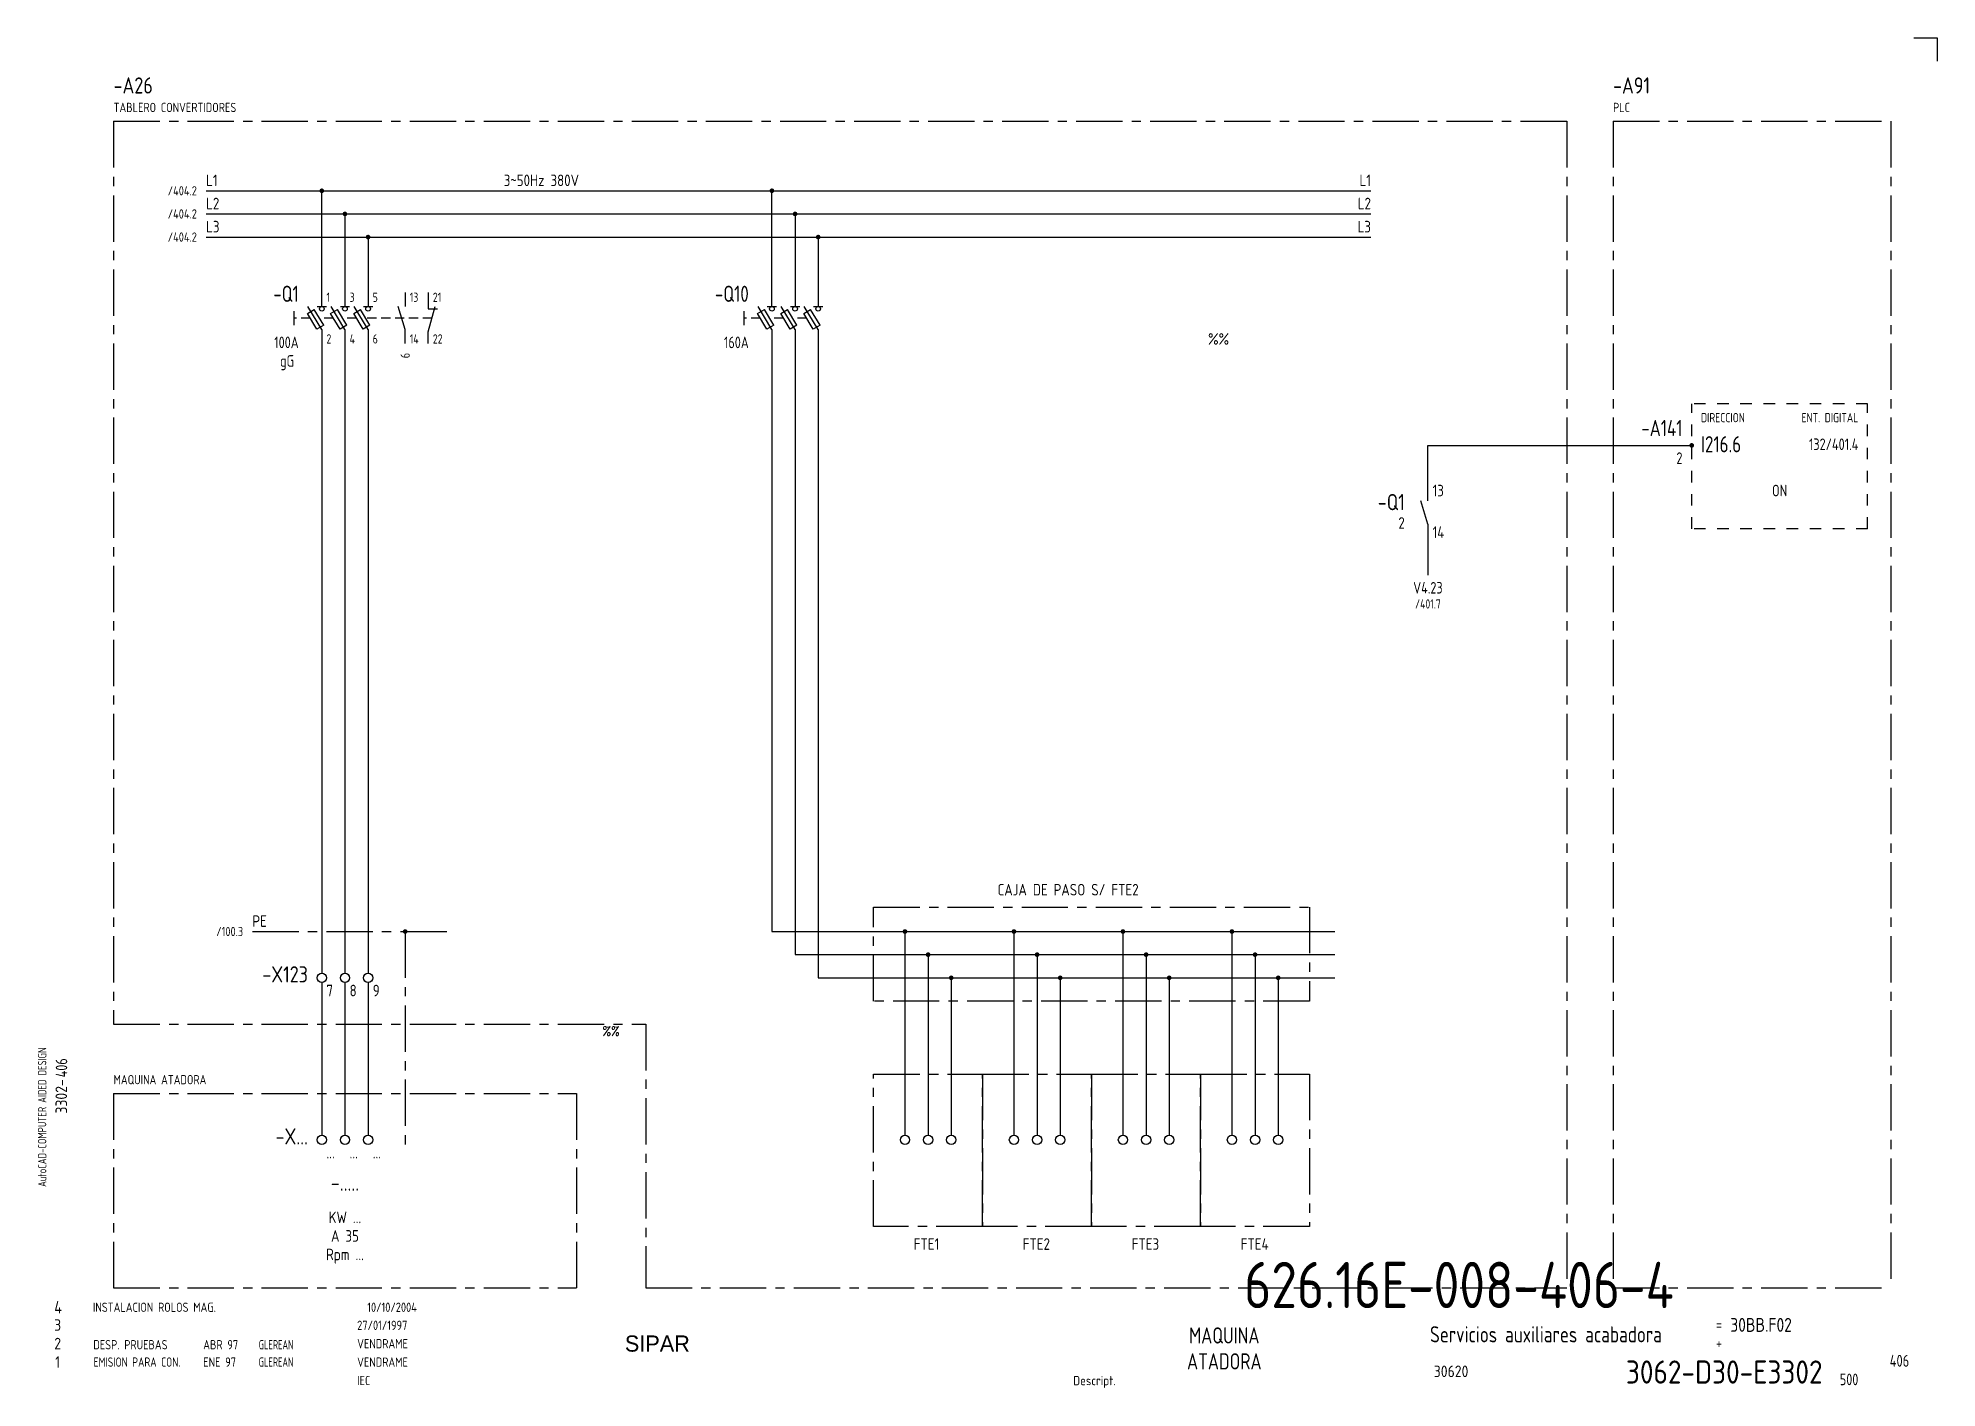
# Model space of a CAD drawing. Extents: x 10 to 420, y 5 to 297.
import ezdxf
from ezdxf.enums import TextEntityAlignment as Align

# ---------------------------------------------------------------- set-up
doc = ezdxf.new("R2010")
doc.units = 0
doc.header["$LTSCALE"] = 8
doc.header["$MEASUREMENT"] = 0
for name, pattern in [('CENTER', [2, 1.25, -0.25, 0.25, -0.25]), ('HIDDEN', [0.375, 0.25, -0.125]), ('HIDDEN1', [0.625, 0.3125, -0.3125])]:
    doc.linetypes.add(name, pattern=pattern)
doc.layers.get('0').update_dxf_attribs({"linetype": 'CONTINUOUS'})
doc.layers.add('CART', color=7, linetype='CONTINUOUS')
doc.styles.add('DIN', font='DIN', dxfattribs={"width": 0.85})
doc.styles.add('SIMPLEX', font='SIMPLEX', dxfattribs={"width": 0.9})
doc.styles.add('UNIV', font='UNIV')

# ---------------------------------------------------------------- blocks, each defined once
blk = doc.blocks.new('WB-FG100')
at = {"layer": 'CART', "color": 1}
for p, q in [((415, 297), (420, 297)), ((420, 297), (420, 292))]:
    blk.add_line(p, q, dxfattribs=at)
at = {"layer": 'CART', "color": 1, "style": 'DIN', "width": 0.8}
blk.add_text('AutoCAD-COMPUTER AIDED DESIGN', height=1.8, rotation=90, dxfattribs=at).set_placement((11.47, 48.84))
at = {"layer": 'CART', "color": 3, "style": 'DIN', "width": 0.8}
for s, p in [('=', (372.24, 17.91)), ('+', (372.24, 13.87))]:
    blk.add_text(s, height=2.5, dxfattribs=at).set_placement(p)
at = {"layer": 'CART', "color": 7, "style": 'DIN', "width": 0.9}
blk.add_attdef('FILE', text='', height=2.5, rotation=90, dxfattribs=at).set_placement((15.95, 68.38), align=Align.CENTER)
for tag, p in [('MOD-3', (13.92, 19)), ('MOD-2', (13.92, 15)), ('MOD-1', (13.92, 11)), ('NR.COMMESSA', (315, 9))]:
    blk.add_attdef(tag, text='', height=2.5, dxfattribs=at).set_placement(p, align=Align.MIDDLE)
at = {"layer": 'CART', "color": 7, "style": 'DIN'}
for tag, width, p in [('REV-3', 0.9, (21.66, 19)), ('DATA-3', 0.9, (45.37, 19)), ('NOME-3', 0.9, (57.37, 19)), ('REV-2', 0.9, (21.66, 15)), ('DATA-2', 0.9, (45.37, 15)), ('NOME-2', 0.9, (57.37, 15)), ('REV-1', 0.9, (21.66, 11)), ('DATA-1', 0.9, (45.37, 11)), ('NOME-1', 0.7, (57.37, 11))]:
    blk.add_attdef(tag, text='', height=2, dxfattribs=dict(at, width=width)).set_placement(p, align=Align.MIDDLE_LEFT)
at = {"layer": 'CART', "color": 7, "style": 'DIN', "width": 0.9}
for tag, p, height in [('DATA', (78.64, 17.94), 2), ('ESECUTORE', (78.64, 13.97), 2), ('CONTROLLORE', (78.64, 9.99), 2), ('SEGUE', (398.93, 5.65), 2.8), ('NORMA', (78.64, 6.01), 2)]:
    blk.add_attdef(tag, p, '', height=height, dxfattribs=at)
at = {"layer": 'CART', "color": 2, "style": 'DIN', "width": 0.9}
for tag, p in [('TITOLO-1/3', (266.5, 18.23)), ('TITOLO-1/2', (266.5, 15.73)), ('TITOLO-2/3', (266.5, 13.18)), ('TITOLO-2/2', (266.5, 10.68)), ('TITOLO-3/3', (266.5, 8.13))]:
    blk.add_attdef(tag, text='', height=3.5, dxfattribs=at).set_placement(p, align=Align.MIDDLE)
at = {"layer": 'CART', "color": 3, "style": 'DIN', "width": 0.9}
blk.add_attdef('ASSIEME', text='', height=3.5, dxfattribs=at).set_placement((334, 17), align=Align.MIDDLE)
at = {"layer": 'CART', "color": 3, "style": 'DIN', "width": 0.85}
for tag, p in [('=', (375.33, 16.63)), ('+', (375.33, 12.76))]:
    blk.add_attdef(tag, text='', height=3, dxfattribs=at).set_placement(p, align=Align.BOTTOM_LEFT)
at = {"layer": 'CART', "color": 3, "style": 'DIN', "width": 0.9}
blk.add_attdef('FOGLIO', text='', height=2.8, dxfattribs=at).set_placement((414.2, 9.56), align=Align.RIGHT)
at = {"layer": 'CART', "color": 2, "style": 'DIN', "width": 0.9}
blk.add_attdef('DISEGNO', text='', height=5, dxfattribs=at).set_placement((395.27, 6.35), align=Align.RIGHT)
at = {"layer": 'CART', "color": 1, "style": 'DIN', "width": 0.9}
blk.add_attdef('TIPOLOGIA', (233.37, 6), '', height=2, dxfattribs=at)
blk = doc.blocks.new('B5-3')
at = {"linetype": 'Continuous', "const_width": 0.5}
blk.add_lwpolyline([(-0.25, 0, 1), (0.25, 0, 1)], format="xyb", close=True, dxfattribs=at)

msp = doc.modelspace()

# ---------------------------------------------------------------- linework, layer by layer
at = {"color": 3, "linetype": 'CENTER'}
for p, q in [((26, 279), (340, 279)), ((26, 279), (26, 84)), ((340, 279), (340, 27)), ((350, 279), (350, 27)), ((350, 279), (410, 279)), ((410, 279), (410, 27)), ((26, 84), (141, 84)), ((141, 84), (141, 27)), ((26, 69), (126, 69)), ((26, 69), (26, 27)), ((126, 69), (126, 27)), ((26, 27), (126, 27)), ((141, 27), (340, 27)), ((350, 27), (410, 27))]:
    msp.add_line(p, q, dxfattribs=at)
for p, q in [((46, 264), (297.69, 264)), ((71, 239), (71, 264)), ((168.25, 239), (168.25, 264)), ((46, 259), (297.69, 259)), ((76, 259), (76, 239)), ((173.25, 259), (173.25, 239)), ((46, 254), (297.69, 254)), ((81, 254), (81, 239)), ((178.25, 254), (178.25, 239)), ((65, 235), (65, 238)), ((67.9, 237.5), (69.37, 238.38)), ((71, 234), (68, 239)), ((71.4, 235), (69.37, 238.38)), ((70, 239), (72, 239)), ((72.9, 237.5), (74.37, 238.38)), ((76, 234), (73, 239)), ((76.4, 235), (74.37, 238.38)), ((75, 239), (77, 239)), ((77.9, 237.5), (79.37, 238.38)), ((81, 234), (78, 239)), ((81.4, 235), (79.37, 238.38)), ((80, 239), (82, 239)), ((89, 234), (87.5, 239)), ((89, 242), (89, 239)), ((94, 242), (94, 238.5)), ((94, 233.5), (95.5, 239)), ((94, 238.5), (96, 238.5)), ((162.25, 235), (162.25, 238)), ((165.15, 237.5), (166.62, 238.38)), ((168.25, 234), (165.25, 239)), ((168.65, 235), (166.62, 238.38)), ((167.25, 239), (169.25, 239)), ((170.15, 237.5), (171.62, 238.38)), ((173.25, 234), (170.25, 239)), ((173.65, 235), (171.62, 238.38)), ((172.25, 239), (174.25, 239)), ((175.15, 237.5), (176.62, 238.38)), ((178.25, 234), (175.25, 239)), ((178.65, 235), (176.62, 238.38)), ((177.25, 239), (179.25, 239)), ((69.93, 234.12), (67.9, 237.5)), ((71.4, 235), (69.93, 234.12)), ((71, 234), (71, 95)), ((74.93, 234.12), (72.9, 237.5)), ((76.4, 235), (74.93, 234.12)), ((76, 234), (76, 95)), ((79.93, 234.12), (77.9, 237.5)), ((81.4, 235), (79.93, 234.12)), ((81, 234), (81, 95)), ((89, 231), (89, 234)), ((167.18, 234.12), (165.15, 237.5)), ((168.65, 235), (167.18, 234.12)), ((168.25, 234), (168.25, 104)), ((172.18, 234.12), (170.15, 237.5)), ((173.65, 235), (172.18, 234.12)), ((173.25, 234), (173.25, 99)), ((177.18, 234.12), (175.15, 237.5)), ((178.65, 235), (177.18, 234.12)), ((178.25, 234), (178.25, 94)), ((94, 231), (94, 233.5)), ((310, 192), (308.5, 197)), ((168.25, 104), (289.9, 104)), ((173.25, 99), (289.9, 99)), ((178.25, 94), (289.9, 94))]:
    msp.add_line(p, q)
at = {"linetype": 'HIDDEN'}
for p, q in [((68.5, 236.5), (65, 236.5)), ((73.5, 236.5), (70.5, 236.5)), ((78.5, 236.5), (75.5, 236.5)), ((94.82, 236.5), (80.5, 236.5)), ((165.75, 236.5), (162.25, 236.5)), ((170.75, 236.5), (167.75, 236.5)), ((175.75, 236.5), (172.75, 236.5))]:
    msp.add_line(p, q, dxfattribs=at)
at = {"linetype": 'HIDDEN1'}
for p, q in [((367, 191), (367, 218)), ((405, 218), (367, 218)), ((405, 191), (405, 218)), ((405, 191), (367, 191))]:
    msp.add_line(p, q, dxfattribs=at)
at = {"color": 7}
for p, q in [((310, 209), (367, 209)), ((310, 197), (310, 209)), ((310, 192), (310, 181)), ((197, 104), (197, 60)), ((220.55, 104), (220.55, 60)), ((244.1, 104), (244.1, 60)), ((267.65, 104), (267.65, 60)), ((202, 99), (202, 60)), ((225.55, 99), (225.55, 60)), ((249.1, 99), (249.1, 60)), ((272.65, 99), (272.65, 60)), ((71, 93), (71, 60)), ((76, 93), (76, 60)), ((81, 93), (81, 60)), ((207, 94), (207, 60)), ((230.55, 94), (230.55, 60)), ((254.1, 94), (254.1, 60)), ((277.65, 94), (277.65, 60))]:
    msp.add_line(p, q, dxfattribs=at)
at = {"color": 7, "linetype": 'CENTER'}
msp.add_line((56, 104), (99, 104), dxfattribs=at)
at = {"linetype": 'CENTER'}
msp.add_line((89, 104), (89, 58), dxfattribs=at)
at = {"const_width": 0.5}
for points in [[(70.75, 264, 1), (71.25, 264, 1)], [(168, 264, 1), (168.5, 264, 1)], [(75.75, 259, 1), (76.25, 259, 1)], [(173, 259, 1), (173.5, 259, 1)], [(80.75, 254, 1), (81.25, 254, 1)], [(178, 254, 1), (178.5, 254, 1)]]:
    msp.add_lwpolyline(points, format="xyb", close=True, dxfattribs=at)
at = {"color": 3, "linetype": 'CENTER'}
for points in [[(190.22, 109.29), (284.42, 109.29), (284.42, 88.93), (190.22, 88.93)], [(190.22, 73.22), (213.77, 73.22), (213.77, 40.27), (190.22, 40.27)], [(213.77, 73.22), (237.32, 73.22), (237.32, 40.27), (213.77, 40.27)], [(237.32, 73.22), (260.87, 73.22), (260.87, 40.27), (237.32, 40.27)], [(260.87, 73.22), (284.42, 73.22), (284.42, 40.27), (260.87, 40.27)]]:
    msp.add_lwpolyline(points, close=True, dxfattribs=at)
at = {"color": 7, "const_width": 0.5}
for points in [[(88.75, 104, 1), (89.25, 104, 1)], [(196.75, 104, 1), (197.25, 104, 1)], [(220.3, 104, 1), (220.8, 104, 1)], [(243.85, 104, 1), (244.35, 104, 1)], [(267.4, 104, 1), (267.9, 104, 1)], [(201.75, 99, 1), (202.25, 99, 1)], [(225.3, 99, 1), (225.8, 99, 1)], [(248.85, 99, 1), (249.35, 99, 1)], [(272.4, 99, 1), (272.9, 99, 1)], [(206.75, 94, 1), (207.25, 94, 1)], [(230.3, 94, 1), (230.8, 94, 1)], [(253.85, 94, 1), (254.35, 94, 1)], [(277.4, 94, 1), (277.9, 94, 1)]]:
    msp.add_lwpolyline(points, format="xyb", close=True, dxfattribs=at)
for centre, radius in [((71, 238.5), 0.5), ((76, 238.5), 0.5), ((81, 238.5), 0.5), ((168.25, 238.5), 0.5), ((173.25, 238.5), 0.5), ((178.25, 238.5), 0.5), ((71, 94), 1), ((76, 94), 1), ((81, 94), 1), ((71, 59), 1), ((76, 59), 1), ((81, 59), 1), ((197, 59), 1), ((202, 59), 1), ((207, 59), 1), ((220.55, 59), 1), ((225.55, 59), 1), ((230.55, 59), 1), ((244.1, 59), 1), ((249.1, 59), 1), ((254.1, 59), 1), ((267.65, 59), 1), ((272.65, 59), 1), ((277.65, 59), 1)]:
    msp.add_circle(centre, radius)

# ---------------------------------------------------------------- block references
msp.add_blockref('B5-3', (367, 209))
at = {"layer": 'CART'}
ref = msp.add_blockref('WB-FG100', (0, 0), dxfattribs=at)
ref.add_attrib('TIPOLOGIA', 'Descript.', (233.37, 6), dxfattribs={"color": 1, "height": 2, "style": 'DIN', "width": 0.9})
ref.add_attrib('ASSIEME', 'Servicios auxiliares acabadora', dxfattribs={"color": 3, "height": 3.5, "style": 'DIN', "width": 0.8}).set_placement((335.5, 17), align=Align.MIDDLE)
ref.add_attrib('=', '30BB.F02', dxfattribs={"color": 3, "height": 3, "style": 'DIN', "width": 0.85}).set_placement((375.33, 16.63), align=Align.BOTTOM_LEFT)
ref.add_attrib('NR.COMMESSA', '30620', dxfattribs={"color": 7, "height": 2.5, "style": 'DIN', "width": 0.9}).set_placement((315, 9), align=Align.MIDDLE)
ref.add_attrib('DISEGNO', '3062-D30-E3302', dxfattribs={"color": 2, "height": 5, "style": 'DIN', "width": 0.9}).set_placement((395.27, 6.35), align=Align.RIGHT)
ref.add_attrib('DATA', '27/01/1997', (78.64, 17.94), dxfattribs={"color": 7, "height": 2, "style": 'DIN', "width": 0.85})
ref.add_attrib('ESECUTORE', 'VENDRAME', (78.64, 13.97), dxfattribs={"color": 7, "height": 2, "style": 'DIN', "width": 0.85})
ref.add_attrib('CONTROLLORE', 'VENDRAME', (78.64, 9.99), dxfattribs={"color": 7, "height": 2, "style": 'DIN', "width": 0.85})
ref.add_attrib('NORMA', 'IEC', (78.64, 6.01), dxfattribs={"color": 7, "height": 2, "style": 'DIN', "width": 0.85})
ref.add_attrib('MOD-1', '1', dxfattribs={"color": 7, "height": 2.5, "style": 'DIN', "width": 0.9}).set_placement((13.92, 11), align=Align.MIDDLE)
ref.add_attrib('REV-1', 'EMISION PARA CON.', dxfattribs={"color": 7, "height": 2, "style": 'DIN', "width": 0.8}).set_placement((21.66, 11), align=Align.MIDDLE_LEFT)
ref.add_attrib('DATA-1', 'ENE 97', dxfattribs={"color": 7, "height": 2, "style": 'DIN', "width": 0.85}).set_placement((45.37, 11), align=Align.MIDDLE_LEFT)
ref.add_attrib('NOME-1', 'GLEREAN', dxfattribs={"color": 7, "height": 2, "style": 'DIN', "width": 0.7}).set_placement((57.37, 11), align=Align.MIDDLE_LEFT)
ref.add_attrib('MOD-2', '2', dxfattribs={"color": 7, "height": 2.5, "style": 'DIN', "width": 0.9}).set_placement((13.92, 15), align=Align.MIDDLE)
ref.add_attrib('MOD-3', '3', dxfattribs={"color": 7, "height": 2.5, "style": 'DIN', "width": 0.9}).set_placement((13.92, 19), align=Align.MIDDLE)
ref.add_attrib('FILE', '3302-', dxfattribs={"color": 7, "height": 2.5, "rotation": 90, "style": 'DIN', "width": 0.9}).set_placement((15.95, 68.38), align=Align.CENTER)

# ---------------------------------------------------------------- texts
at = {"color": 3, "style": 'DIN'}
for s, width, p in [('-A26', 0.85, (26, 285)), ('-A91', 0.85, (350, 285)), ('I216.6', 0.8, (369, 207.5))]:
    msp.add_text(s, height=3.5, dxfattribs=dict(at, width=width)).set_placement(p)
at = {"style": 'DIN'}
for s, height, width, p in [('TABLERO CONVERTIDORES', 2, 0.85, (26, 281)), ('PLC', 2, 0.85, (350, 281)), ('L1', 2.5, 0.85, (46, 265)), ('L2', 2.5, 0.85, (46, 260)), ('L3', 2.5, 0.85, (46, 255)), ('1', 2, 0.8, (72, 240)), ('3', 2, 0.8, (77, 240)), ('5', 2, 0.8, (82, 240)), ('13', 2, 0.8, (90, 240)), ('21', 2, 0.8, (95, 240)), ('2', 2, 0.8, (72, 231)), ('4', 2, 0.8, (77, 231)), ('6', 2, 0.8, (82, 231)), ('14', 2, 0.8, (90, 231)), ('22', 2, 0.8, (95, 231)), ('%%', 2.5, 0.85, (262.5, 230.75)), ('CAJA DE PASO S/ FTE2', 2.5, 0.85, (217.01, 111.78)), ('PE', 2.5, 0.85, (56, 105)), ('7', 2.5, 0.85, (72, 90)), ('8', 2.5, 0.85, (77, 90)), ('9', 2.5, 0.85, (82, 90)), ('MAQUINA ATADORA', 2, 0.85, (26, 71)), ('...', 2.5, 0.85, (72, 55)), ('...', 2.5, 0.85, (77, 55)), ('...', 2.5, 0.85, (82, 55)), ('FTE1', 2.5, 0.85, (198.89, 35.24)), ('FTE2', 2.5, 0.85, (222.44, 35.24)), ('FTE3', 2.5, 0.85, (245.99, 35.24)), ('FTE4', 2.5, 0.85, (269.54, 35.24)), ('500', 2.5, 0.8, (399, 6))]:
    msp.add_text(s, height=height, dxfattribs=dict(at, width=width)).set_placement(p)
for s, height, width, p in [('3~50Hz 380V ', 2.5, 0.85, (119.09, 265)), ('ON', 2.5, 0.8, (386, 198)), ('V4.23', 2.5, 0.8, (310, 177)), ('/401.7', 2, 0.8, (310, 173.76)), ('KW ...', 2.5, 0.85, (76, 41)), ('A 35', 2.5, 0.85, (76, 37)), ('Rpm ...', 2.5, 0.85, (76, 33))]:
    msp.add_text(s, height=height, dxfattribs=dict(at, width=width)).set_placement(p, align=Align.CENTER)
for s, height, width, p in [('L1', 2.5, 0.85, (297.69, 265)), ('/404.2', 2, 0.85, (44, 263)), ('/404.2', 2, 0.85, (44, 258)), ('L2', 2.5, 0.85, (297.69, 260)), ('/404.2', 2, 0.85, (44, 253)), ('L3', 2.5, 0.85, (297.69, 255)), ('100A', 2.5, 0.8, (66, 230)), ('160A', 2.5, 0.8, (163.25, 230)), ('gG', 2.5, 0.8, (65, 226)), ('132/401.4', 2.5, 0.8, (403, 208)), ('2', 2.5, 0.8, (365, 205)), ('2', 2.5, 0.85, (305, 191)), ('/100.3', 2, 0.85, (54, 103))]:
    msp.add_text(s, height=height, dxfattribs=dict(at, width=width)).set_placement(p, align=Align.RIGHT)
at = {"color": 3, "style": 'DIN'}
for s, height, width, p in [('-Q1', 3.5, 0.8, (66, 240)), ('-Q10', 3.5, 0.8, (163.25, 240)), ('-A141', 3.5, 0.8, (365, 211)), ('-Q1', 3.5, 0.85, (305, 195)), ('-X123', 3.5, 0.85, (68, 93)), ('-X...', 3.5, 0.85, (68, 58)), ('406', 2.56, 0.8, (414, 10))]:
    msp.add_text(s, height=height, dxfattribs=dict(at, width=width)).set_placement(p, align=Align.RIGHT)
at = {"color": 7, "style": 'DIN', "width": 0.85}
msp.add_text('6', height=2, rotation=90, dxfattribs=at).set_placement((90, 229), align=Align.RIGHT)
at = {"color": 1, "style": 'DIN', "width": 0.8}
msp.add_text('DIRECCION', height=2, dxfattribs=at).set_placement((369, 214))
msp.add_text('ENT. DIGITAL', height=2, dxfattribs=at).set_placement((403, 214), align=Align.RIGHT)
at = {"color": 7, "style": 'DIN', "width": 0.85}
for s, p in [('13', (311, 198)), ('14', (311, 189))]:
    msp.add_text(s, height=2.5, dxfattribs=at).set_placement(p)
at = {"color": 7, "linetype": 'Continuous', "style": 'SIMPLEX', "width": 0.9}
msp.add_text('%%', height=2, dxfattribs=at).set_placement((133.5, 82.5), align=Align.MIDDLE)
at = {"style": 'DIN', "width": 0.8}
msp.add_text('406', height=2.5, rotation=90, dxfattribs=at).set_placement((16, 72.5))
at = {"color": 3, "style": 'DIN'}
for s, width, p in [('-.....', 0.85, (76, 48)), ('MAQUINA', 0.8, (266, 15)), ('ATADORA', 0.8, (266, 9.4))]:
    msp.add_text(s, height=3.5, dxfattribs=dict(at, width=width)).set_placement(p, align=Align.CENTER)
at = {"linetype": 'Continuous', "style": 'DIN', "width": 0.85}
for s, height, p in [('4', 2.7, (14.02, 22.84)), ('10/10/2004', 2, (86.17, 22.84))]:
    msp.add_text(s, height=height, dxfattribs=at).set_placement(p, align=Align.MIDDLE)
msp.add_text('INSTALACION ROLOS MAG.', height=2, dxfattribs=at).set_placement((21.54, 22.84), align=Align.MIDDLE_LEFT)
at = {"linetype": 'Continuous', "style": 'DIN'}
for s, width, p in [('DESP. PRUEBAS', 0.85, (21.62, 13.75)), ('ABR 97', 0.85, (45.38, 13.75)), ('GLEREAN', 0.7, (57.38, 13.75))]:
    msp.add_text(s, height=2, dxfattribs=dict(at, width=width)).set_placement(p)
at = {"color": 2, "insert": (270.29, 32.65), "char_height": 10, "width": 111.0411, "attachment_point": 1, "style": 'DIN'}
msp.add_mtext('626.16E-008-406-4', dxfattribs=at)
at = {"layer": 'CART', "color": 2, "linetype": 'Continuous', "style": 'UNIV'}
msp.add_text('SIPAR', height=3.5, dxfattribs=at).set_placement((143.5, 13.25), align=Align.CENTER)

doc.saveas('drawing.dxf')
